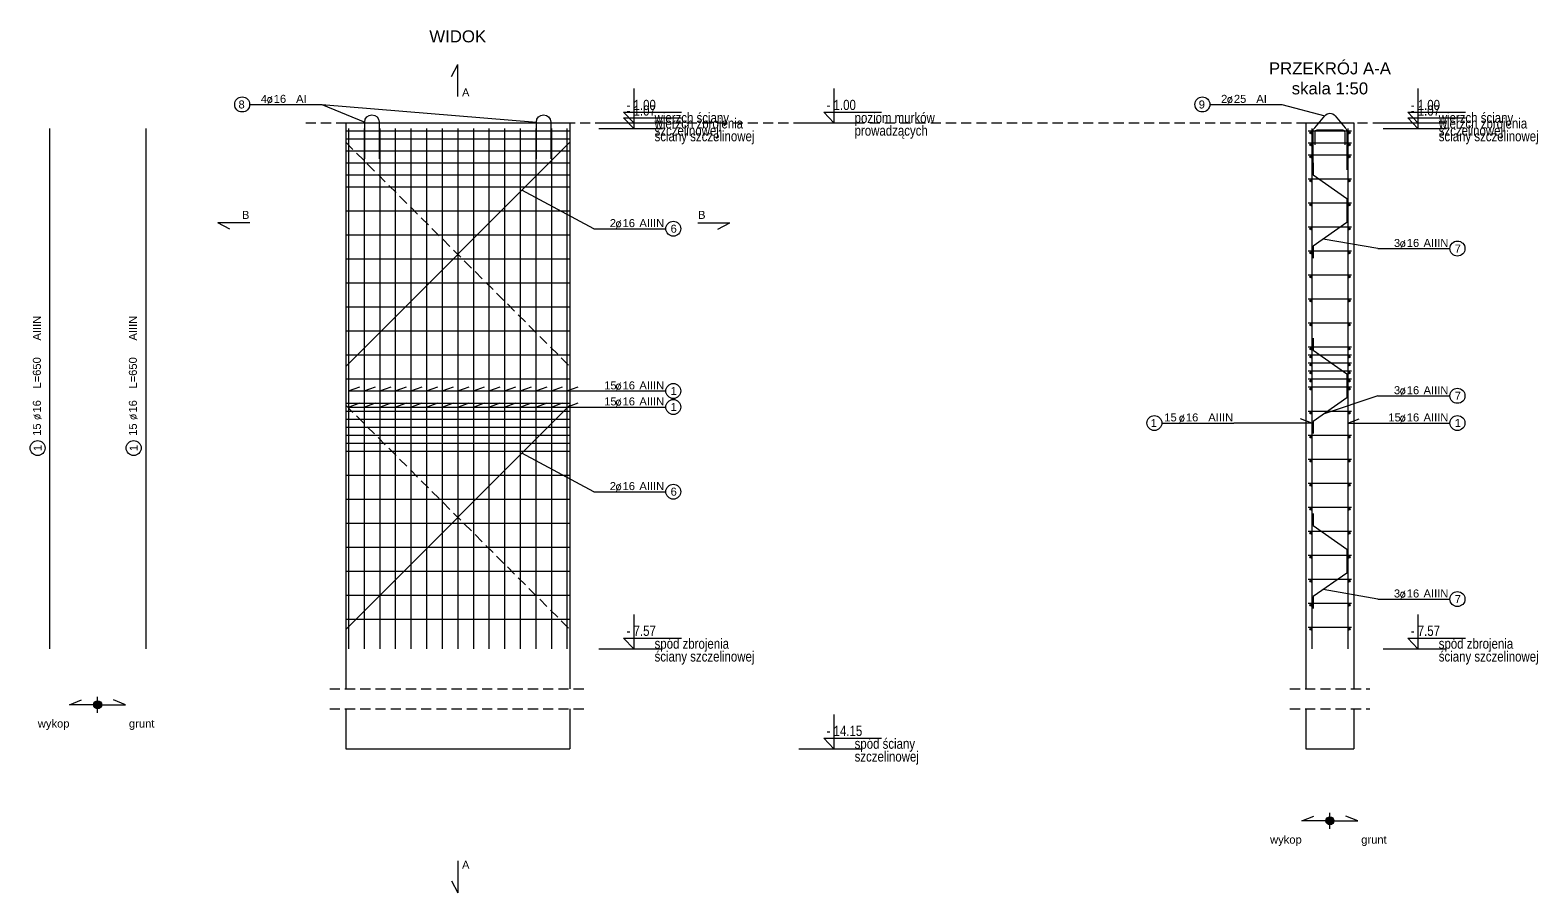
# Model space of a CAD drawing. Extents: x -5033 to 9347, y -16423 to -2430.
# Drawn here: x -1394 to 490, y -10573 to -9495 of the extents above; entities that cross this region are included whole.
import ezdxf
from ezdxf.enums import TextEntityAlignment as Align

# ---------------------------------------------------------------- set-up
doc = ezdxf.new("R2010")
doc.units = 0
doc.header["$MEASUREMENT"] = 0
doc.linetypes.add('DASHED', pattern=[19.05, 12.7, -6.35])
for name, color, linetype in [('__SOL-KOTY_WYSOKOSCIOWE', 4, 'CONTINUOUS'), ('__SOL-OPISY', 4, 'CONTINUOUS'), ('__SOL-PRZERYWANA', 253, 'DASHED'), ('__SOL-WIDOK', 4, 'CONTINUOUS'), ('__SOL-ZBROJENIE', 3, 'CONTINUOUS')]:
    doc.layers.add(name, color=color, linetype=linetype)
doc.styles.add('ARIAL', font='arial.ttf', dxfattribs={"height": 2.5})
doc.styles.add('SIMPLEX', font='SIMPLEX.SHX', dxfattribs={"width": 0.8})
doc.styles.get("Standard").update_dxf_attribs({"font": 'arial.ttf'})

# ---------------------------------------------------------------- blocks, each defined once
blk = doc.blocks.new('OPIS_PRET_BEZ_LINII')
at = {"layer": '__SOL-OPISY'}
blk.add_circle((25.7, 0), 9.36, dxfattribs=at)
at = {"layer": '__SOL-OPISY', "style": 'SIMPLEX', "width": 0.9}
blk.add_text(' %%c ', height=10, dxfattribs=at).set_placement((64.7, -4.8), align=Align.CENTER)
at = {"layer": '__SOL-OPISY', "style": 'ARIAL', "width": 0.8}
blk.add_attdef('NUMER', text='', height=10, dxfattribs=at).set_placement((25.7, 0), align=Align.MIDDLE)
blk.add_attdef('ILOSC', text='', height=10, dxfattribs=at).set_placement((56.9, -5.1), align=Align.RIGHT)
for tag, p in [('SREDNICA', (71, -5.1)), ('DLUGOSC', (95.1, -5.2)), ('STAL', (144.7, -5.2))]:
    blk.add_attdef(tag, p, '', height=10, dxfattribs=at)
blk = doc.blocks.new('OPIS_PRAWY')
at = {"layer": '__SOL-OPISY'}
blk.add_line((0, 0), (90, 0), dxfattribs=at)
blk.add_circle((99.4, 0), 9.36, dxfattribs=at)
at = {"layer": '__SOL-OPISY', "style": 'SIMPLEX', "width": 0.9}
blk.add_text(' %%c ', height=10, dxfattribs=at).set_placement((20.9, 0.5))
at = {"layer": '__SOL-OPISY', "style": 'ARIAL', "width": 0.8}
blk.add_attdef('ILOSC', text='', height=10, dxfattribs=at).set_placement((27.1, 0.1), align=Align.RIGHT)
for tag, p in [('SREDNICA', (35.4, 0.1)), ('STAL', (58.4, 0.5))]:
    blk.add_attdef(tag, p, '', height=10, dxfattribs=at)
for tag, p in [('NUMER', (99.4, 0)), ('DLUGOSC', (52.8, -6.1))]:
    blk.add_attdef(tag, text='', height=10, dxfattribs=at).set_placement(p, align=Align.MIDDLE)
blk = doc.blocks.new('OPIS_LEWY')
at = {"layer": '__SOL-OPISY'}
blk.add_line((-90, 0), (0, 0), dxfattribs=at)
blk.add_circle((-99.4, 0), 9.36, dxfattribs=at)
at = {"layer": '__SOL-OPISY', "style": 'SIMPLEX', "width": 0.9}
blk.add_text(' %%c ', height=10, dxfattribs=at).set_placement((-75, 0.5))
at = {"layer": '__SOL-OPISY', "style": 'ARIAL', "width": 0.8}
for tag, p in [('NUMER', (-99.4, 0)), ('DLUGOSC', (-58.9, -6.6))]:
    blk.add_attdef(tag, text='', height=10, dxfattribs=at).set_placement(p, align=Align.MIDDLE)
blk.add_attdef('ILOSC', text='', height=10, dxfattribs=at).set_placement((-74, 0.1), align=Align.RIGHT)
for tag, p in [('SREDNICA', (-65.8, 0.1)), ('STAL', (-42.7, 0.3))]:
    blk.add_attdef(tag, p, '', height=10, dxfattribs=at)
blk = doc.blocks.new('KOTA')
at = {"layer": '__SOL-KOTY_WYSOKOSCIOWE'}
for p, q in [((0, 33.4), (0, 0)), ((-34, 0), (28, 0)), ((0, 0), (-9.9, 10.4)), ((-9.9, 10.4), (46.5, 10.4))]:
    blk.add_line(p, q, dxfattribs=at)
at = {"layer": '__SOL-KOTY_WYSOKOSCIOWE', "style": 'ARIAL', "width": 0.8}
blk.add_attdef('RZEDNA', (500.5, 15.9), '', height=10.4, dxfattribs=at)

msp = doc.modelspace()

# ---------------------------------------------------------------- hatches: boundary and pattern name
at = {"layer": '__SOL-OPISY'}
for points in [[(-1305, -10338, 1), (-1315, -10338, 1)], [(235, -10483, 1), (225, -10483, 1)]]:
    msp.add_hatch(color=256, dxfattribs=at).paths.add_polyline_path(points)
at = {"layer": '__SOL-ZBROJENIE'}
for points in [[(207.2, -9623.5, 1), (204.8, -9623.5, 1)], [(255.2, -9623.5, 1), (252.8, -9623.5, 1)], [(207.2, -9638.5, 1), (204.8, -9638.5, 1)], [(255.2, -9638.5, 1), (252.8, -9638.5, 1)], [(207.2, -9653.5, 1), (204.8, -9653.5, 1)], [(255.2, -9653.5, 1), (252.8, -9653.5, 1)], [(207.2, -9683.5, 1), (204.8, -9683.5, 1)], [(255.2, -9683.5, 1), (252.8, -9683.5, 1)], [(207.2, -9713.5, 1), (204.8, -9713.5, 1)], [(255.2, -9713.5, 1), (252.8, -9713.5, 1)], [(207.2, -9743.5, 1), (204.8, -9743.5, 1)], [(255.2, -9743.5, 1), (252.8, -9743.5, 1)], [(207.2, -9773.5, 1), (204.8, -9773.5, 1)], [(255.2, -9773.5, 1), (252.8, -9773.5, 1)], [(207.2, -9803.5, 1), (204.8, -9803.5, 1)], [(255.2, -9803.5, 1), (252.8, -9803.5, 1)], [(207.2, -9833.5, 1), (204.8, -9833.5, 1)], [(255.2, -9833.5, 1), (252.8, -9833.5, 1)], [(207.2, -9863.5, 1), (204.8, -9863.5, 1)], [(255.2, -9863.5, 1), (252.8, -9863.5, 1)], [(207.2, -9893.5, 1), (204.8, -9893.5, 1)], [(207.2, -9903.5, 1), (204.8, -9903.5, 1)], [(255.2, -9893.5, 1), (252.8, -9893.5, 1)], [(255.2, -9903.5, 1), (252.8, -9903.5, 1)], [(207.2, -9913.5, 1), (204.8, -9913.5, 1)], [(207.2, -9923.5, 1), (204.8, -9923.5, 1)], [(255.2, -9913.5, 1), (252.8, -9913.5, 1)], [(255.2, -9923.5, 1), (252.8, -9923.5, 1)], [(207.2, -9933.5, 1), (204.8, -9933.5, 1)], [(207.2, -9943.5, 1), (204.8, -9943.5, 1)], [(255.2, -9933.5, 1), (252.8, -9933.5, 1)], [(255.2, -9943.5, 1), (252.8, -9943.5, 1)], [(207.2, -9973.5, 1), (204.8, -9973.5, 1)], [(255.2, -9973.5, 1), (252.8, -9973.5, 1)], [(207.2, -10003.5, 1), (204.8, -10003.5, 1)], [(255.2, -10003.5, 1), (252.8, -10003.5, 1)], [(207.2, -10033.5, 1), (204.8, -10033.5, 1)], [(255.2, -10033.5, 1), (252.8, -10033.5, 1)], [(207.2, -10063.5, 1), (204.8, -10063.5, 1)], [(255.2, -10063.5, 1), (252.8, -10063.5, 1)], [(207.2, -10093.5, 1), (204.8, -10093.5, 1)], [(255.2, -10093.5, 1), (252.8, -10093.5, 1)], [(207.2, -10123.5, 1), (204.8, -10123.5, 1)], [(255.2, -10123.5, 1), (252.8, -10123.5, 1)], [(207.2, -10153.5, 1), (204.8, -10153.5, 1)], [(255.2, -10153.5, 1), (252.8, -10153.5, 1)], [(207.2, -10183.5, 1), (204.8, -10183.5, 1)], [(255.2, -10183.5, 1), (252.8, -10183.5, 1)], [(207.2, -10213.5, 1), (204.8, -10213.5, 1)], [(255.2, -10213.5, 1), (252.8, -10213.5, 1)], [(207.2, -10243.5, 1), (204.8, -10243.5, 1)], [(255.2, -10243.5, 1), (252.8, -10243.5, 1)]]:
    msp.add_hatch(color=256, dxfattribs=at).paths.add_polyline_path(points)

# ---------------------------------------------------------------- linework, layer by layer
at = {"layer": '__SOL-OPISY'}
for p, q in [((-868, -9553), (-860, -9538)), ((-860, -9578), (-860, -9538)), ((-1030, -9588), (-976.25, -9610)), ((-1030, -9588), (-761.75, -9610)), ((170, -9588), (223.5, -9602.22)), ((-690, -9743.25), (-780, -9695.25)), ((-1120, -9736), (-1160, -9736)), ((-1145, -9744), (-1160, -9736)), ((-560, -9736), (-520, -9736)), ((-535, -9744), (-520, -9736)), ((290, -9768.03), (221.52, -9756.14)), ((-996.5, -9946), (-982.4, -9940.87)), ((-996.5, -9946), (-690, -9946)), ((-977, -9946), (-962.9, -9940.87)), ((-957.5, -9946), (-943.4, -9940.87)), ((-938, -9946), (-923.9, -9940.87)), ((-918.5, -9946), (-904.4, -9940.87)), ((-899, -9946), (-884.9, -9940.87)), ((-879.5, -9946), (-865.4, -9940.87)), ((-860, -9946), (-845.9, -9940.87)), ((-840.5, -9946), (-826.4, -9940.87)), ((-821, -9946), (-806.9, -9940.87)), ((-801.5, -9946), (-787.4, -9940.87)), ((-782, -9946), (-767.9, -9940.87)), ((-762.5, -9946), (-748.4, -9940.87)), ((-743, -9946), (-728.9, -9940.87)), ((-723.5, -9946), (-709.4, -9940.87)), ((-996.5, -9966), (-982.4, -9960.87)), ((-996.5, -9966), (-690, -9966)), ((-977, -9966), (-962.9, -9960.87)), ((-957.5, -9966), (-943.4, -9960.87)), ((-938, -9966), (-923.9, -9960.87)), ((-918.5, -9966), (-904.4, -9960.87)), ((-899, -9966), (-884.9, -9960.87)), ((-879.5, -9966), (-865.4, -9960.87)), ((-860, -9966), (-845.9, -9960.87)), ((-840.5, -9966), (-826.4, -9960.87)), ((-821, -9966), (-806.9, -9960.87)), ((-801.5, -9966), (-787.4, -9960.87)), ((-782, -9966), (-767.9, -9960.87)), ((-762.5, -9966), (-748.4, -9960.87)), ((-743, -9966), (-728.9, -9960.87)), ((-723.5, -9966), (-709.4, -9960.87)), ((290, -9952.03), (221.52, -9975.14)), ((207.5, -9986), (110, -9986)), ((207.5, -9986), (193.41, -9980.87)), ((252.5, -9986), (266.6, -9980.87)), ((252.5, -9986), (290, -9986)), ((-690, -10071.8), (-780, -10023.8)), ((290, -10206), (221.52, -10194.1)), ((-1345, -10338), (-1330, -10332)), ((-1310, -10338), (-1345, -10338)), ((-1310, -10348), (-1310, -10328)), ((-1310, -10338), (-1275, -10338)), ((-1275, -10338), (-1290, -10332)), ((230, -10493), (230, -10473)), ((195, -10483), (210, -10477)), ((230, -10483), (195, -10483)), ((230, -10483), (265, -10483)), ((265, -10483), (250, -10477)), ((-860, -10533), (-860, -10573)), ((-868, -10558), (-860, -10573))]:
    msp.add_line(p, q, dxfattribs=at)
for centre in [(-1310, -10338), (230, -10483)]:
    msp.add_circle(centre, 5, dxfattribs=at)
at = {"layer": '__SOL-PRZERYWANA'}
for p, q in [((-1050, -9611), (310, -9611)), ((-1020, -10318), (-700, -10318)), ((180, -10318), (280, -10318)), ((-1020, -10343), (-700, -10343)), ((180, -10343), (280, -10343))]:
    msp.add_line(p, q, dxfattribs=at)
for points in [[(-1000, -9615.25), (-1000, -9635.25), (-720, -9915.25), (-720, -9935.25)], [(-1000, -9943.75), (-1000, -9963.75), (-720, -10243.8), (-720, -10263.8)]]:
    msp.add_lwpolyline(points, dxfattribs=at)
at = {"layer": '__SOL-WIDOK'}
for p, q in [((-1000, -9611), (-1000, -10318)), ((-1000, -9611), (-720, -9611)), ((-720, -9611), (-720, -10318)), ((200, -9611), (200, -10318)), ((200, -9611), (260, -9611)), ((260, -9611), (260, -10318)), ((-1000, -10343), (-1000, -10393)), ((-720, -10343), (-720, -10393)), ((200, -10343), (200, -10393)), ((260, -10343), (260, -10393)), ((-1000, -10393), (-720, -10393)), ((200, -10393), (260, -10393))]:
    msp.add_line(p, q, dxfattribs=at)
at = {"layer": '__SOL-ZBROJENIE'}
for p, q in [((-1370, -9618), (-1370, -10268)), ((-1250, -9618), (-1250, -10268)), ((-1000, -9621), (-720, -9621)), ((-996.5, -9618), (-996.5, -10268)), ((-977, -9618), (-977, -10268)), ((-957.5, -9618), (-957.5, -10268)), ((-938, -9618), (-938, -10268)), ((-918.5, -9618), (-918.5, -10268)), ((-899, -9618), (-899, -10268)), ((-879.5, -9618), (-879.5, -10268)), ((-860, -9618), (-860, -10268)), ((-840.5, -9618), (-840.5, -10268)), ((-821, -9618), (-821, -10268)), ((-801.5, -9618), (-801.5, -10268)), ((-782, -9618), (-782, -10268)), ((-762.5, -9618), (-762.5, -10268)), ((-743, -9618), (-743, -10268)), ((-723.5, -9618), (-723.5, -10268)), ((203, -9621), (257, -9621)), ((207.5, -9618), (207.5, -10268)), ((252.5, -9618), (252.5, -10268)), ((-1000, -9631), (-720, -9631)), ((-1000, -9646), (-720, -9646)), ((203, -9636), (257, -9636)), ((-1000, -9661), (-720, -9661)), ((203, -9651), (257, -9651)), ((-1000, -9676), (-720, -9676)), ((203, -9681), (257, -9681)), ((-1000, -9691), (-720, -9691)), ((-1000, -9721), (-720, -9721)), ((203, -9711), (257, -9711)), ((203, -9741), (257, -9741)), ((-1000, -9751), (-720, -9751)), ((203, -9771), (257, -9771)), ((-1000, -9781), (-720, -9781)), ((-1000, -9811), (-720, -9811)), ((203, -9801), (257, -9801)), ((203, -9831), (257, -9831)), ((-1000, -9841), (-720, -9841)), ((-1000, -9871), (-720, -9871)), ((203, -9861), (257, -9861)), ((203, -9891), (257, -9891)), ((-1000, -9901), (-720, -9901)), ((203, -9901), (257, -9901)), ((203, -9911), (257, -9911)), ((203, -9921), (257, -9921)), ((-1000, -9931), (-720, -9931)), ((203, -9931), (257, -9931)), ((203, -9941), (257, -9941)), ((-1000, -9961), (-720, -9961)), ((-1000, -9971), (-720, -9971)), ((-1000, -9981), (-720, -9981)), ((203, -9971), (257, -9971)), ((-1000, -9991), (-720, -9991)), ((-1000, -10001), (-720, -10001)), ((203, -10001), (257, -10001)), ((-1000, -10011), (-720, -10011)), ((-1000, -10021), (-720, -10021)), ((203, -10031), (257, -10031)), ((-1000, -10051), (-720, -10051)), ((203, -10061), (257, -10061)), ((-1000, -10081), (-720, -10081)), ((203, -10091), (257, -10091)), ((-1000, -10111), (-720, -10111)), ((203, -10121), (257, -10121)), ((-1000, -10141), (-720, -10141)), ((203, -10151), (257, -10151)), ((-1000, -10171), (-720, -10171)), ((203, -10181), (257, -10181)), ((-1000, -10201), (-720, -10201)), ((203, -10211), (257, -10211)), ((-1000, -10231), (-720, -10231)), ((203, -10241), (257, -10241))]:
    msp.add_line(p, q, dxfattribs=at)
for points in [[(-976.25, -9655.86), (-976.25, -9610, -1), (-958.25, -9610), (-958.25, -9655.86)], [(-761.75, -9655.86), (-761.75, -9610, -1), (-743.75, -9610), (-743.75, -9655.86)], [(209, -9669.5), (209, -9621, -0.22), (211, -9617.12), (223.5, -9602.22, -0.5), (236.5, -9602.22), (249, -9617.12, -0.22), (251, -9621), (251, -9669.5)], [(211.5, -9638.5), (211.5, -9623.5, -0.48), (215.5, -9619.5), (244.5, -9619.5, -0.48), (248.5, -9623.5), (248.5, -9638.5)]]:
    msp.add_lwpolyline(points, format="xyb", dxfattribs=at)
for points in [[(-720, -9615.25), (-720, -9635.25), (-1000, -9915.25), (-1000, -9935.25)], [(209, -9661.09), (209, -9676.09), (251, -9705.5), (251, -9735.5), (209, -9764.91), (209, -9779.91)], [(209, -9880.09), (209, -9895.09), (251, -9924.5), (251, -9954.5), (209, -9983.91), (209, -9998.91)], [(-720, -9943.75), (-720, -9963.75), (-1000, -10243.8), (-1000, -10263.8)], [(209, -10099.1), (209, -10114.1), (251, -10143.5), (251, -10173.5), (209, -10202.9), (209, -10217.9)]]:
    msp.add_lwpolyline(points, dxfattribs=at)
for centre in [(206, -9623.5), (254, -9623.5), (206, -9638.5), (254, -9638.5), (206, -9653.5), (254, -9653.5), (206, -9683.5), (254, -9683.5), (206, -9713.5), (254, -9713.5), (206, -9743.5), (254, -9743.5), (206, -9773.5), (254, -9773.5), (206, -9803.5), (254, -9803.5), (206, -9833.5), (254, -9833.5), (206, -9863.5), (254, -9863.5), (206, -9893.5), (206, -9903.5), (254, -9893.5), (254, -9903.5), (206, -9913.5), (206, -9923.5), (254, -9913.5), (254, -9923.5), (206, -9933.5), (206, -9943.5), (254, -9933.5), (254, -9943.5), (206, -9973.5), (254, -9973.5), (206, -10003.5), (254, -10003.5), (206, -10033.5), (254, -10033.5), (206, -10063.5), (254, -10063.5), (206, -10093.5), (254, -10093.5), (206, -10123.5), (254, -10123.5), (206, -10153.5), (254, -10153.5), (206, -10183.5), (254, -10183.5), (206, -10213.5), (254, -10213.5), (206, -10243.5), (254, -10243.5)]:
    msp.add_circle(centre, 1.2, dxfattribs=at)

# ---------------------------------------------------------------- block references
at = {"layer": '__SOL-KOTY_WYSOKOSCIOWE'}
ref = msp.add_blockref('KOTA', (-640, -9611), dxfattribs=dict(at, xscale=1.28, yscale=1.28, zscale=1.28))
ref.add_attrib('RZEDNA', '- 1.00', (-649, -9595), dxfattribs={"height": 12.8, "style": 'ARIAL', "width": 0.8})
ref.add_attrib('OPIS1', 'wierzch ściany', (-614, -9611), dxfattribs={"height": 12.8, "style": 'ARIAL', "width": 0.8})
ref.add_attrib('OPIS2', 'szczelinowej', (-614, -9627), dxfattribs={"height": 12.8, "style": 'ARIAL', "width": 0.8})
ref = msp.add_blockref('KOTA', (-390, -9611), dxfattribs=dict(at, xscale=1.28, yscale=1.28, zscale=1.28))
ref.add_attrib('RZEDNA', '- 1.00', (-399, -9595), dxfattribs={"height": 12.8, "style": 'ARIAL', "width": 0.8})
ref.add_attrib('OPIS1', 'poziom murków', (-364, -9611), dxfattribs={"height": 12.8, "style": 'ARIAL', "width": 0.8})
ref.add_attrib('OPIS2', 'prowadzących', (-364, -9627), dxfattribs={"height": 12.8, "style": 'ARIAL', "width": 0.8})
ref = msp.add_blockref('KOTA', (340, -9611), dxfattribs=dict(at, xscale=1.28, yscale=1.28, zscale=1.28))
ref.add_attrib('RZEDNA', '- 1.00', (331, -9595), dxfattribs={"height": 12.8, "style": 'ARIAL', "width": 0.8})
ref.add_attrib('OPIS1', 'wierzch ściany', (366, -9611), dxfattribs={"height": 12.8, "style": 'ARIAL', "width": 0.8})
ref.add_attrib('OPIS2', 'szczelinowej', (366, -9627), dxfattribs={"height": 12.8, "style": 'ARIAL', "width": 0.8})
ref = msp.add_blockref('KOTA', (-640, -9618), dxfattribs=dict(at, xscale=1.28, yscale=1.28, zscale=1.28))
ref.add_attrib('RZEDNA', '- 1.07', (-649, -9602), dxfattribs={"height": 12.8, "style": 'ARIAL', "width": 0.8})
ref.add_attrib('OPIS1', 'wierzch zbrojenia', (-614, -9618), dxfattribs={"height": 12.8, "style": 'ARIAL', "width": 0.8})
ref.add_attrib('OPIS2', 'ściany szczelinowej', (-614, -9634), dxfattribs={"height": 12.8, "style": 'ARIAL', "width": 0.8})
ref = msp.add_blockref('KOTA', (340, -9618), dxfattribs=dict(at, xscale=1.28, yscale=1.28, zscale=1.28))
ref.add_attrib('RZEDNA', '- 1.07', (331, -9602), dxfattribs={"height": 12.8, "style": 'ARIAL', "width": 0.8})
ref.add_attrib('OPIS1', 'wierzch zbrojenia', (366, -9618), dxfattribs={"height": 12.8, "style": 'ARIAL', "width": 0.8})
ref.add_attrib('OPIS2', 'ściany szczelinowej', (366, -9634), dxfattribs={"height": 12.8, "style": 'ARIAL', "width": 0.8})
ref = msp.add_blockref('KOTA', (-640, -10268), dxfattribs=dict(at, xscale=1.28, yscale=1.28, zscale=1.28))
ref.add_attrib('RZEDNA', '- 7.57', (-649, -10252), dxfattribs={"height": 12.8, "style": 'ARIAL', "width": 0.8})
ref.add_attrib('OPIS1', 'spód zbrojenia', (-614, -10268), dxfattribs={"height": 12.8, "style": 'ARIAL', "width": 0.8})
ref.add_attrib('OPIS2', 'ściany szczelinowej', (-614, -10284), dxfattribs={"height": 12.8, "style": 'ARIAL', "width": 0.8})
ref = msp.add_blockref('KOTA', (340, -10268), dxfattribs=dict(at, xscale=1.28, yscale=1.28, zscale=1.28))
ref.add_attrib('RZEDNA', '- 7.57', (331, -10252), dxfattribs={"height": 12.8, "style": 'ARIAL', "width": 0.8})
ref.add_attrib('OPIS1', 'spód zbrojenia', (366, -10268), dxfattribs={"height": 12.8, "style": 'ARIAL', "width": 0.8})
ref.add_attrib('OPIS2', 'ściany szczelinowej', (366, -10284), dxfattribs={"height": 12.8, "style": 'ARIAL', "width": 0.8})
ref = msp.add_blockref('KOTA', (-390, -10393), dxfattribs=dict(at, xscale=1.28, yscale=1.28, zscale=1.28))
ref.add_attrib('RZEDNA', '- 14.15', (-399, -10377), dxfattribs={"height": 12.8, "style": 'ARIAL', "width": 0.8})
ref.add_attrib('OPIS1', 'spód ściany', (-364, -10393), dxfattribs={"height": 12.8, "style": 'ARIAL', "width": 0.8})
ref.add_attrib('OPIS2', 'szczelinowej', (-364, -10409), dxfattribs={"height": 12.8, "style": 'ARIAL', "width": 0.8})
at = {"layer": '__SOL-OPISY'}
ref = msp.add_blockref('OPIS_LEWY', (-1030, -9588), dxfattribs=at)
ref.add_attrib('ILOSC', '4', (-1106, -9586), dxfattribs={"height": 10, "style": 'ARIAL'})
ref.add_attrib('SREDNICA', '16', (-1090, -9586), dxfattribs={"height": 10, "style": 'ARIAL'})
ref.add_attrib('STAL', 'AI', (-1062, -9586), dxfattribs={"height": 10, "style": 'ARIAL'})
ref.add_attrib('NUMER', '8', (-1134, -9593), dxfattribs={"height": 10, "style": 'ARIAL'})
ref = msp.add_blockref('OPIS_LEWY', (170, -9588), dxfattribs=at)
ref.add_attrib('ILOSC', '2', (94, -9586), dxfattribs={"height": 10, "style": 'ARIAL'})
ref.add_attrib('SREDNICA', '25', (110, -9586), dxfattribs={"height": 10, "style": 'ARIAL'})
ref.add_attrib('STAL', 'AI', (138, -9586), dxfattribs={"height": 10, "style": 'ARIAL'})
ref.add_attrib('NUMER', '9', (66, -9593), dxfattribs={"height": 10, "style": 'ARIAL'})
ref = msp.add_blockref('OPIS_PRAWY', (-690, -9743.25), dxfattribs=at)
ref.add_attrib('ILOSC', '2', (-670, -9741.25), dxfattribs={"height": 10, "style": 'ARIAL'})
ref.add_attrib('SREDNICA', '16', (-654, -9741.25), dxfattribs={"height": 10, "style": 'ARIAL'})
ref.add_attrib('STAL', 'AIIIN', (-633, -9741.25), dxfattribs={"height": 10, "style": 'ARIAL'})
ref.add_attrib('NUMER', '6', (-594, -9748.25), dxfattribs={"height": 10, "style": 'ARIAL'})
ref = msp.add_blockref('OPIS_PRAWY', (290, -9768.03), dxfattribs=at)
ref.add_attrib('ILOSC', '3', (310, -9766.03), dxfattribs={"height": 10, "style": 'ARIAL'})
ref.add_attrib('SREDNICA', '16', (326, -9766.03), dxfattribs={"height": 10, "style": 'ARIAL'})
ref.add_attrib('STAL', 'AIIIN', (347, -9766.03), dxfattribs={"height": 10, "style": 'ARIAL'})
ref.add_attrib('NUMER', '7', (386, -9773.03), dxfattribs={"height": 10, "style": 'ARIAL'})
ref = msp.add_blockref('OPIS_PRET_BEZ_LINII', (-1385, -10043), dxfattribs=dict(at, rotation=90))
ref.add_attrib('NUMER', '1', (-1380, -10021), dxfattribs={"height": 10, "rotation": 90, "style": 'ARIAL'})
ref.add_attrib('ILOSC', '15', (-1381, -10002), dxfattribs={"height": 10, "rotation": 90, "style": 'ARIAL'})
ref.add_attrib('SREDNICA', '16', (-1381, -9973), dxfattribs={"height": 10, "rotation": 90, "style": 'ARIAL'})
ref.add_attrib('DLUGOSC', 'L=650', (-1381, -9943), dxfattribs={"height": 10, "rotation": 90, "style": 'ARIAL'})
ref.add_attrib('STAL', 'AIIIN', (-1381, -9883), dxfattribs={"height": 10, "rotation": 90, "style": 'ARIAL'})
ref = msp.add_blockref('OPIS_PRET_BEZ_LINII', (-1265, -10043), dxfattribs=dict(at, rotation=90))
ref.add_attrib('NUMER', '1', (-1260, -10021), dxfattribs={"height": 10, "rotation": 90, "style": 'ARIAL'})
ref.add_attrib('ILOSC', '15', (-1261, -10002), dxfattribs={"height": 10, "rotation": 90, "style": 'ARIAL'})
ref.add_attrib('SREDNICA', '16', (-1261, -9973), dxfattribs={"height": 10, "rotation": 90, "style": 'ARIAL'})
ref.add_attrib('DLUGOSC', 'L=650', (-1261, -9943), dxfattribs={"height": 10, "rotation": 90, "style": 'ARIAL'})
ref.add_attrib('STAL', 'AIIIN', (-1261, -9883), dxfattribs={"height": 10, "rotation": 90, "style": 'ARIAL'})
ref = msp.add_blockref('OPIS_PRAWY', (-690, -9946), dxfattribs=at)
ref.add_attrib('ILOSC', '15', (-677, -9944), dxfattribs={"height": 10, "style": 'ARIAL'})
ref.add_attrib('SREDNICA', '16', (-654, -9944), dxfattribs={"height": 10, "style": 'ARIAL'})
ref.add_attrib('STAL', 'AIIIN', (-633, -9944), dxfattribs={"height": 10, "style": 'ARIAL'})
ref.add_attrib('NUMER', '1', (-594, -9951), dxfattribs={"height": 10, "style": 'ARIAL'})
ref = msp.add_blockref('OPIS_PRAWY', (290, -9952.03), dxfattribs=at)
ref.add_attrib('ILOSC', '3', (310, -9950.03), dxfattribs={"height": 10, "style": 'ARIAL'})
ref.add_attrib('SREDNICA', '16', (326, -9950.03), dxfattribs={"height": 10, "style": 'ARIAL'})
ref.add_attrib('STAL', 'AIIIN', (347, -9950.03), dxfattribs={"height": 10, "style": 'ARIAL'})
ref.add_attrib('NUMER', '7', (386, -9957.03), dxfattribs={"height": 10, "style": 'ARIAL'})
ref = msp.add_blockref('OPIS_PRAWY', (-690, -9966), dxfattribs=at)
ref.add_attrib('ILOSC', '15', (-677, -9964), dxfattribs={"height": 10, "style": 'ARIAL'})
ref.add_attrib('SREDNICA', '16', (-654, -9964), dxfattribs={"height": 10, "style": 'ARIAL'})
ref.add_attrib('STAL', 'AIIIN', (-633, -9964), dxfattribs={"height": 10, "style": 'ARIAL'})
ref.add_attrib('NUMER', '1', (-594, -9971), dxfattribs={"height": 10, "style": 'ARIAL'})
ref = msp.add_blockref('OPIS_LEWY', (110, -9986), dxfattribs=at)
ref.add_attrib('ILOSC', '15', (23, -9984), dxfattribs={"height": 10, "style": 'ARIAL'})
ref.add_attrib('SREDNICA', '16', (50, -9984), dxfattribs={"height": 10, "style": 'ARIAL'})
ref.add_attrib('STAL', 'AIIIN', (78, -9984), dxfattribs={"height": 10, "style": 'ARIAL'})
ref.add_attrib('NUMER', '1', (6, -9991), dxfattribs={"height": 10, "style": 'ARIAL'})
ref = msp.add_blockref('OPIS_PRAWY', (290, -9986), dxfattribs=at)
ref.add_attrib('ILOSC', '15', (303, -9984), dxfattribs={"height": 10, "style": 'ARIAL'})
ref.add_attrib('SREDNICA', '16', (326, -9984), dxfattribs={"height": 10, "style": 'ARIAL'})
ref.add_attrib('STAL', 'AIIIN', (347, -9984), dxfattribs={"height": 10, "style": 'ARIAL'})
ref.add_attrib('NUMER', '1', (386, -9991), dxfattribs={"height": 10, "style": 'ARIAL'})
ref = msp.add_blockref('OPIS_PRAWY', (-690, -10071.8), dxfattribs=at)
ref.add_attrib('ILOSC', '2', (-670, -10069.8), dxfattribs={"height": 10, "style": 'ARIAL'})
ref.add_attrib('SREDNICA', '16', (-654, -10069.8), dxfattribs={"height": 10, "style": 'ARIAL'})
ref.add_attrib('STAL', 'AIIIN', (-633, -10069.8), dxfattribs={"height": 10, "style": 'ARIAL'})
ref.add_attrib('NUMER', '6', (-594, -10076.8), dxfattribs={"height": 10, "style": 'ARIAL'})
ref = msp.add_blockref('OPIS_PRAWY', (290, -10206), dxfattribs=at)
ref.add_attrib('ILOSC', '3', (310, -10204), dxfattribs={"height": 10, "style": 'ARIAL'})
ref.add_attrib('SREDNICA', '16', (326, -10204), dxfattribs={"height": 10, "style": 'ARIAL'})
ref.add_attrib('STAL', 'AIIIN', (347, -10204), dxfattribs={"height": 10, "style": 'ARIAL'})
ref.add_attrib('NUMER', '7', (386, -10211), dxfattribs={"height": 10, "style": 'ARIAL'})

# ---------------------------------------------------------------- texts
at = {"layer": '__SOL-OPISY', "width": 2500, "attachment_point": 5}
for s, insert, char_height in [('\\P\\PWIDOK\\P', (-860, -9478), 15), ('\\P\\P\\PPRZEKRÓJ A-A\\Pskala 1:50\\P', (230, -9518), 15), ('A\\P', (-850, -9573), 10), ('B\\P', (-1125, -9726), 10), ('B\\P', (-555, -9726), 10), ('wykop\\P', (-1365, -10363), 10), ('grunt\\P', (-1255, -10363), 10), ('wykop\\P', (175, -10508), 10), ('grunt\\P', (285, -10508), 10), ('A\\P', (-850, -10538), 10)]:
    msp.add_mtext(s, dxfattribs=dict(at, insert=insert, char_height=char_height))

doc.saveas('drawing.dxf')
